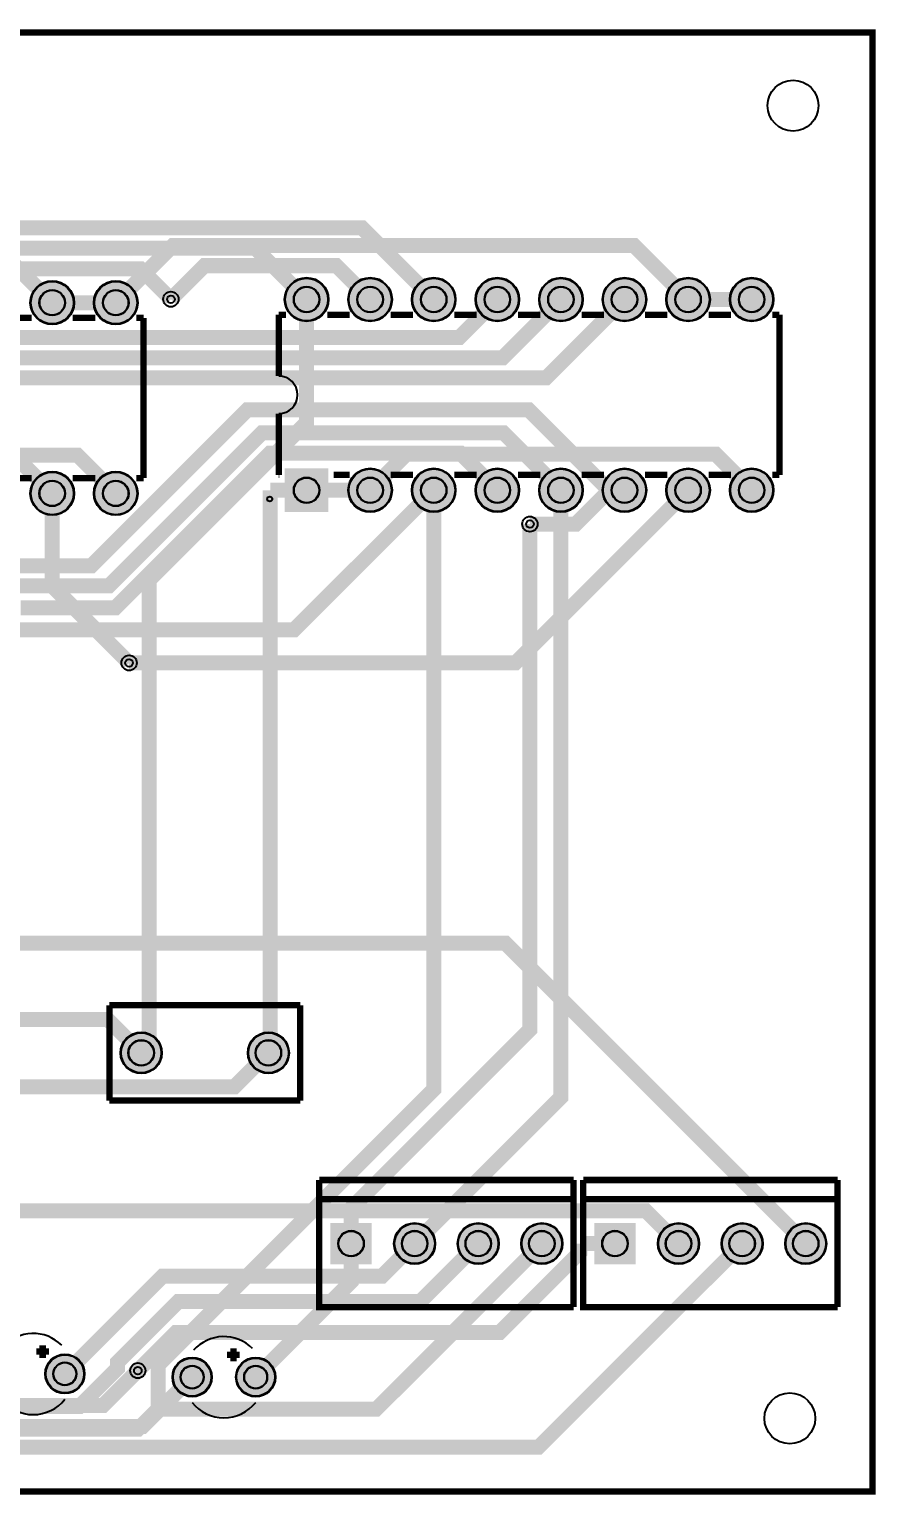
# Model space of a CAD drawing. Header units: millimetres. Extents: x 0.3 to 99.4, y -0.4 to 58.2.
# Drawn here: x 65.6 to 99.4, y -0.4 to 58.2 of the extents above; entities that cross this region are included whole.
import ezdxf

# ---------------------------------------------------------------- set-up
doc = ezdxf.new("R2010")
doc.units = ezdxf.units.MM
for name, color, linetype, true_color in [('BoardOutLine', 7, 'Continuous', 0xff00ff), ('BottomLayer', 7, 'Continuous', 0x0000ff), ('BottomSolderMaskLayer', 7, 'Continuous', 0xaa00ff), ('Hole', 7, 'Continuous', 0x222222), ('Multi-Layer', 7, 'Continuous', 0xc0c0c0), ('TopLayer', 7, 'Continuous', 0xff0000), ('TopSilkLayer', 7, 'Continuous', 0xffcc00), ('TopSolderMaskLayer', 7, 'Continuous', 0x800080)]:
    doc.layers.add(name, color=color, linetype=linetype, true_color=true_color)

msp = doc.modelspace()

# ---------------------------------------------------------------- hatches: boundary and pattern name
at = {"layer": 'BottomSolderMaskLayer'}
for points in [[(65.67260169999989, 47.24349200000006, 1), (67.42339829999989, 47.24349200000006, 1)], [(68.21260170000008, 47.24349200000006, 1), (69.96339830000008, 47.24349200000006, 1)], [(75.83260169999997, 47.37049200000001, 1), (77.58339829999997, 47.37049200000001, 1)], [(78.37260169999993, 47.37049200000001, 1), (80.12339829999993, 47.37049200000001, 1)], [(80.9126016999999, 47.37049200000001, 1), (82.6633982999999, 47.37049200000001, 1)], [(83.45260169999986, 47.37049200000001, 1), (85.20339829999986, 47.37049200000001, 1)], [(85.99260170000005, 47.37049200000001, 1), (87.74339830000005, 47.37049200000001, 1)], [(88.53260170000001, 47.37049200000001, 1), (90.28339830000002, 47.37049200000001, 1)], [(91.07260169999998, 47.37049200000001, 1), (92.82339829999998, 47.37049200000001, 1)], [(93.61260169999994, 47.37049200000001, 1), (95.36339829999994, 47.37049200000001, 1)], [(65.67260169999989, 39.623492000000056, 1), (67.42339829999989, 39.623492000000056, 1)], [(68.21260170000008, 39.623492000000056, 1), (69.96339830000008, 39.623492000000056, 1)], [(75.83261477950634, 38.87500214345357), (75.83261477950634, 40.625798743453515), (77.58341137950663, 40.625798743453515), (77.58341137950663, 38.87500214345357)], [(78.37260169999993, 39.75049200000001, 1), (80.12339829999993, 39.75049200000001, 1)], [(80.9126016999999, 39.75049200000001, 1), (82.6633982999999, 39.75049200000001, 1)], [(83.45260169999986, 39.75049200000001, 1), (85.20339829999986, 39.75049200000001, 1)], [(85.99260170000005, 39.75049200000001, 1), (87.74339830000005, 39.75049200000001, 1)], [(88.53260170000001, 39.75049200000001, 1), (90.28339830000002, 39.75049200000001, 1)], [(91.07260169999998, 39.75049200000001, 1), (92.82339829999998, 39.75049200000001, 1)], [(93.61260169999994, 39.75049200000001, 1), (95.36339829999994, 39.75049200000001, 1)], [(69.27860159999993, 17.272000000000048, 1), (70.92939839999993, 17.272000000000048, 1)], [(74.35860160000009, 17.272000000000048, 1), (76.00939840000008, 17.272000000000048, 1)], [(77.66060159999995, 10.477398400000084), (79.31139840000003, 10.477398400000084), (79.31139840000003, 8.826601600000004), (77.66060159999995, 8.826601600000004)], [(80.20060159999996, 9.652000000000044, 1), (81.85139839999995, 9.652000000000044, 1)], [(82.74060159999992, 9.652000000000044, 1), (84.39139839999991, 9.652000000000044, 1)], [(85.28060159999988, 9.652000000000044, 1), (86.93139839999988, 9.652000000000044, 1)], [(88.20160159999989, 10.477398400000084), (89.85239839999997, 10.477398400000084), (89.85239839999997, 8.826601600000004), (88.20160159999989, 8.826601600000004)], [(90.7416015999999, 9.652000000000044, 1), (92.39239839999989, 9.652000000000044, 1)], [(93.28160160000009, 9.652000000000044, 1), (94.93239840000008, 9.652000000000044, 1)], [(95.82160160000005, 9.652000000000044, 1), (97.47239840000005, 9.652000000000044, 1)], [(66.26859999999992, 4.44500000000005, 1), (67.84339999999993, 4.44500000000005, 1)], [(71.34860000000008, 4.318000000000097, 1), (72.92340000000009, 4.318000000000097, 1)], [(73.88860000000004, 4.318000000000097, 1), (75.46340000000005, 4.318000000000097, 1)]]:
    msp.add_hatch(color=256, dxfattribs=at).paths.add_polyline_path(points)
at = {"layer": 'Multi-Layer'}
for points in [[(65.69800169999989, 47.24349200000006, 1), (67.39799829999988, 47.24349200000006, 1)], [(68.23800170000008, 47.24349200000006, 1), (69.93799830000007, 47.24349200000006, 1)], [(75.85800169999997, 47.37049200000001, 1), (77.55799829999997, 47.37049200000001, 1)], [(78.39800169999994, 47.37049200000001, 1), (80.09799829999993, 47.37049200000001, 1)], [(80.9380016999999, 47.37049200000001, 1), (82.6379982999999, 47.37049200000001, 1)], [(83.47800169999987, 47.37049200000001, 1), (85.17799829999986, 47.37049200000001, 1)], [(86.01800170000006, 47.37049200000001, 1), (87.71799830000005, 47.37049200000001, 1)], [(88.55800170000002, 47.37049200000001, 1), (90.25799830000001, 47.37049200000001, 1)], [(91.09800169999998, 47.37049200000001, 1), (92.79799829999997, 47.37049200000001, 1)], [(93.63800169999995, 47.37049200000001, 1), (95.33799829999994, 47.37049200000001, 1)], [(65.69800169999989, 39.623492000000056, 1), (67.39799829999988, 39.623492000000056, 1)], [(68.23800170000008, 39.623492000000056, 1), (69.93799830000007, 39.623492000000056, 1)], [(75.85801439999989, 38.90040480000005), (75.85801439999989, 40.60040140000001), (77.55801099999996, 40.60040140000001), (77.55801099999996, 38.90040480000005)], [(78.39800169999994, 39.75049200000001, 1), (80.09799829999993, 39.75049200000001, 1)], [(80.9380016999999, 39.75049200000001, 1), (82.6379982999999, 39.75049200000001, 1)], [(83.47800169999987, 39.75049200000001, 1), (85.17799829999986, 39.75049200000001, 1)], [(86.01800170000006, 39.75049200000001, 1), (87.71799830000005, 39.75049200000001, 1)], [(88.55800170000002, 39.75049200000001, 1), (90.25799830000001, 39.75049200000001, 1)], [(91.09800169999998, 39.75049200000001, 1), (92.79799829999997, 39.75049200000001, 1)], [(93.63800169999995, 39.75049200000001, 1), (95.33799829999994, 39.75049200000001, 1)], [(69.30400159999992, 17.272000000000048, 1), (70.90399839999994, 17.272000000000048, 1)], [(74.38400160000008, 17.272000000000048, 1), (75.98399840000009, 17.272000000000048, 1)], [(77.68600159999994, 10.451998400000093), (79.28599839999981, 10.451998400000093), (79.28599839999981, 8.852001599999994), (77.68600159999994, 8.852001599999994)], [(80.22600159999995, 9.652000000000044, 1), (81.82599839999996, 9.652000000000044, 1)], [(82.76600159999991, 9.652000000000044, 1), (84.36599839999992, 9.652000000000044, 1)], [(85.30600159999987, 9.652000000000044, 1), (86.90599839999989, 9.652000000000044, 1)], [(88.22700160000011, 10.451998400000093), (89.82699839999998, 10.451998400000093), (89.82699839999998, 8.852001599999994), (88.22700160000011, 8.852001599999994)], [(90.76700159999989, 9.652000000000044, 1), (92.3669983999999, 9.652000000000044, 1)], [(93.30700160000008, 9.652000000000044, 1), (94.90699840000009, 9.652000000000044, 1)], [(95.84700160000004, 9.652000000000044, 1), (97.44699840000006, 9.652000000000044, 1)], [(66.29399999999993, 4.44500000000005, 1), (67.81799999999993, 4.44500000000005, 1)], [(71.37400000000008, 4.318000000000097, 1), (72.89800000000008, 4.318000000000097, 1)], [(73.91400000000004, 4.318000000000097, 1), (75.43800000000005, 4.318000000000097, 1)]]:
    msp.add_hatch(color=256, dxfattribs=at).paths.add_polyline_path(points)
at = {"layer": 'TopSolderMaskLayer'}
for points in [[(65.67260169999989, 47.24349200000006, 1), (67.42339829999989, 47.24349200000006, 1)], [(68.21260170000008, 47.24349200000006, 1), (69.96339830000008, 47.24349200000006, 1)], [(75.83260169999997, 47.37049200000001, 1), (77.58339829999997, 47.37049200000001, 1)], [(78.37260169999993, 47.37049200000001, 1), (80.12339829999993, 47.37049200000001, 1)], [(80.9126016999999, 47.37049200000001, 1), (82.6633982999999, 47.37049200000001, 1)], [(83.45260169999986, 47.37049200000001, 1), (85.20339829999986, 47.37049200000001, 1)], [(85.99260170000005, 47.37049200000001, 1), (87.74339830000005, 47.37049200000001, 1)], [(88.53260170000001, 47.37049200000001, 1), (90.28339830000002, 47.37049200000001, 1)], [(91.07260169999998, 47.37049200000001, 1), (92.82339829999998, 47.37049200000001, 1)], [(93.61260169999994, 47.37049200000001, 1), (95.36339829999994, 47.37049200000001, 1)], [(65.67260169999989, 39.623492000000056, 1), (67.42339829999989, 39.623492000000056, 1)], [(68.21260170000008, 39.623492000000056, 1), (69.96339830000008, 39.623492000000056, 1)], [(75.83261477950634, 38.87500214345357), (75.83261477950634, 40.625798743453515), (77.58341137950663, 40.625798743453515), (77.58341137950663, 38.87500214345357)], [(78.37260169999993, 39.75049200000001, 1), (80.12339829999993, 39.75049200000001, 1)], [(80.9126016999999, 39.75049200000001, 1), (82.6633982999999, 39.75049200000001, 1)], [(83.45260169999986, 39.75049200000001, 1), (85.20339829999986, 39.75049200000001, 1)], [(85.99260170000005, 39.75049200000001, 1), (87.74339830000005, 39.75049200000001, 1)], [(88.53260170000001, 39.75049200000001, 1), (90.28339830000002, 39.75049200000001, 1)], [(91.07260169999998, 39.75049200000001, 1), (92.82339829999998, 39.75049200000001, 1)], [(93.61260169999994, 39.75049200000001, 1), (95.36339829999994, 39.75049200000001, 1)], [(69.27860159999993, 17.272000000000048, 1), (70.92939839999993, 17.272000000000048, 1)], [(74.35860160000009, 17.272000000000048, 1), (76.00939840000008, 17.272000000000048, 1)], [(77.66060159999995, 10.477398400000084), (79.31139840000003, 10.477398400000084), (79.31139840000003, 8.826601600000004), (77.66060159999995, 8.826601600000004)], [(80.20060159999996, 9.652000000000044, 1), (81.85139839999995, 9.652000000000044, 1)], [(82.74060159999992, 9.652000000000044, 1), (84.39139839999991, 9.652000000000044, 1)], [(85.28060159999988, 9.652000000000044, 1), (86.93139839999988, 9.652000000000044, 1)], [(88.20160159999989, 10.477398400000084), (89.85239839999997, 10.477398400000084), (89.85239839999997, 8.826601600000004), (88.20160159999989, 8.826601600000004)], [(90.7416015999999, 9.652000000000044, 1), (92.39239839999989, 9.652000000000044, 1)], [(93.28160160000009, 9.652000000000044, 1), (94.93239840000008, 9.652000000000044, 1)], [(95.82160160000005, 9.652000000000044, 1), (97.47239840000005, 9.652000000000044, 1)], [(66.26859999999992, 4.44500000000005, 1), (67.84339999999993, 4.44500000000005, 1)], [(71.34860000000008, 4.318000000000097, 1), (72.92340000000009, 4.318000000000097, 1)], [(73.88860000000004, 4.318000000000097, 1), (75.46340000000005, 4.318000000000097, 1)]]:
    msp.add_hatch(color=256, dxfattribs=at).paths.add_polyline_path(points)

# ---------------------------------------------------------------- linework, layer by layer
at = {"layer": 'BoardOutLine', "const_width": 0.254}
msp.add_lwpolyline([(0.3809999999999718, 55.75300000000004), (0.3809999999999718, 58.0390000000001), (99.31399999999996, 58.0390000000001), (99.31399999999996, -0.2539999999999054), (0.3809999999999718, -0.2539999999999054), (0.3809999999999718, 55.73011460000009)], dxfattribs=at)
at = {"layer": 'BottomLayer', "const_width": 0.5999988}
for points in [[(81.7879999999999, 47.37049200000001), (78.92745200000002, 50.23104000000012), (50.214022, 50.23104000000012), (45.94885399999987, 45.96587199999999), (36.07612800000004, 45.96587199999999), (34.670999999999935, 47.371000000000095)], [(76.70799999999997, 47.37049200000001), (74.65034600000001, 49.42814600000008), (53.49265399999979, 49.42814600000008), (51.30799999999988, 47.24349200000006)], [(53.84800000000007, 47.24349200000006), (55.20029599999987, 48.595788000000084), (70.07504400000005, 48.595788000000084), (71.2876399999999, 47.38319200000001)], [(70.10399999999993, 17.272000000000048), (70.42658000000017, 17.594580000000065), (70.42658000000017, 36.17366400000003), (76.70799999999997, 42.455084000000056), (76.70799999999997, 47.37049200000001)], [(69.08800000000008, 39.623492000000056), (67.55561799999998, 41.15587400000004), (55.38038200000017, 41.15587400000004), (53.84800000000007, 39.623492000000056)], [(94.48799999999994, 39.75049200000001), (93.04147, 41.19702200000006), (80.69452999999987, 41.19702200000006), (79.24799999999993, 39.75049200000001)], [(69.61936799999978, 32.85109), (66.54799999999989, 35.92245800000012), (66.54799999999989, 39.623492000000056)], [(70.77608399999997, 3.035808000000088), (70.77608399999997, 4.797044000000028), (81.7879999999999, 15.808959999999956), (81.7879999999999, 39.75049200000001)], [(75.25664399999994, 39.75049200000001), (75.25664399999994, 17.344644000000017), (75.18400000000008, 17.272000000000048)], [(76.70799999999997, 39.75049200000001), (75.25664399999994, 39.75049200000001)], [(86.86800000000005, 39.75049200000001), (86.86800000000005, 15.494000000000028), (81.02599999999995, 9.652000000000044)], [(78.48599999999999, 11.053572000000031), (85.63101999999992, 18.198592000000076), (85.63101999999992, 38.398195999999984)], [(78.48599999999999, 9.652000000000044), (78.48599999999999, 11.053572000000031)], [(70.77608399999997, 3.035808000000088), (79.48980799999993, 3.035808000000088), (86.10599999999988, 9.652000000000044)], [(74.67600000000004, 4.318000000000097), (78.48599999999999, 8.128000000000043), (78.48599999999999, 9.652000000000044)], [(51.81599999999992, 4.44500000000005), (54.02224399999989, 2.2387559999999667), (69.97903199999985, 2.2387559999999667), (70.77608399999997, 3.035808000000088)], [(58.166000000000054, 3.8503860000000714), (58.839353999999844, 3.17703199999994), (68.56933199999992, 3.17703199999994), (69.96887200000003, 4.576572000000056)]]:
    msp.add_lwpolyline(points, dxfattribs=at)
at = {"layer": 'BottomSolderMaskLayer'}
for centre, radius in [((66.54799999999989, 47.24349200000006), 0.8753982999999999), ((69.08800000000008, 47.24349200000006), 0.8753982999999999), ((76.70799999999997, 47.37049200000001), 0.8753982999999999), ((79.24799999999993, 47.37049200000001), 0.8753982999999999), ((81.7879999999999, 47.37049200000001), 0.8753982999999999), ((84.32799999999986, 47.37049200000001), 0.8753982999999999), ((86.86800000000005, 47.37049200000001), 0.8753982999999999), ((89.40800000000002, 47.37049200000001), 0.8753982999999999), ((91.94799999999998, 47.37049200000001), 0.8753982999999999), ((94.48799999999994, 47.37049200000001), 0.8753982999999999), ((66.54799999999989, 47.24356820000014), 0.5149401764705882), ((69.08800000000008, 47.24356820000014), 0.5149401764705882), ((76.70799999999997, 47.37056820000009), 0.5149401764705882), ((79.24799999999993, 47.37056820000009), 0.5149401764705882), ((81.7879999999999, 47.37056820000009), 0.5149401764705882), ((84.32799999999986, 47.37056820000009), 0.5149401764705882), ((86.86800000000005, 47.37056820000009), 0.5149401764705882), ((89.40800000000002, 47.37056820000009), 0.5149401764705882), ((91.94799999999998, 47.37056820000009), 0.5149401764705882), ((94.48799999999994, 47.37056820000009), 0.5149401764705882), ((66.54799999999989, 39.623492000000056), 0.8753982999999999), ((69.08800000000008, 39.623492000000056), 0.8753982999999999), ((79.24799999999993, 39.75049200000001), 0.8753982999999999), ((81.7879999999999, 39.75049200000001), 0.8753982999999999), ((84.32799999999986, 39.75049200000001), 0.8753982999999999), ((86.86800000000005, 39.75049200000001), 0.8753982999999999), ((89.40800000000002, 39.75049200000001), 0.8753982999999999), ((91.94799999999998, 39.75049200000001), 0.8753982999999999), ((94.48799999999994, 39.75049200000001), 0.8753982999999999), ((66.54799999999989, 39.623415799999975), 0.5149401764705882), ((69.08800000000008, 39.623415799999975), 0.5149401764705882), ((76.70799999999997, 39.75041580000004), 0.5149401764705882), ((79.24799999999993, 39.75041580000004), 0.5149401764705882), ((81.7879999999999, 39.75041580000004), 0.5149401764705882), ((84.32799999999986, 39.75041580000004), 0.5149401764705882), ((86.86800000000005, 39.75041580000004), 0.5149401764705882), ((89.40800000000002, 39.75041580000004), 0.5149401764705882), ((91.94799999999998, 39.75041580000004), 0.5149401764705882), ((94.48799999999994, 39.75041580000004), 0.5149401764705882), ((70.10399999999993, 17.272000000000048), 0.8253983999999999), ((70.10399999999993, 17.272000000000048), 0.5158739999999999), ((75.18400000000008, 17.272000000000048), 0.8253983999999999), ((75.18400000000008, 17.272000000000048), 0.5158739999999999), ((78.48599999999999, 9.652000000000044), 0.5158739999999999), ((81.02599999999995, 9.652000000000044), 0.8253983999999999), ((81.02599999999995, 9.652000000000044), 0.5158739999999999), ((83.56599999999992, 9.652000000000044), 0.8253983999999999), ((83.56599999999992, 9.652000000000044), 0.5158739999999999), ((86.10599999999988, 9.652000000000044), 0.8253983999999999), ((86.10599999999988, 9.652000000000044), 0.5158739999999999), ((89.02699999999993, 9.652000000000044), 0.5158739999999999), ((91.5669999999999, 9.652000000000044), 0.8253983999999999), ((91.5669999999999, 9.652000000000044), 0.5158739999999999), ((94.10700000000008, 9.652000000000044), 0.8253983999999999), ((94.10700000000008, 9.652000000000044), 0.5158739999999999), ((96.64700000000005, 9.652000000000044), 0.8253983999999999), ((96.64700000000005, 9.652000000000044), 0.5158739999999999), ((67.05599999999993, 4.44500000000005), 0.7873999999999999), ((67.05599999999993, 4.44500000000005), 0.4650121933333333), ((72.13600000000008, 4.318000000000097), 0.7873999999999999), ((72.13600000000008, 4.318000000000097), 0.4650121933333333), ((74.67600000000004, 4.318000000000097), 0.7873999999999999), ((74.67600000000004, 4.318000000000097), 0.4650121933333333)]:
    msp.add_circle(centre, radius, dxfattribs=at)
at = {"layer": 'Hole'}
for centre in [(71.2876399999999, 47.38319200000001), (85.63101999999992, 38.398195999999984), (69.61936799999978, 32.85109), (69.96887200000003, 4.576572000000056)]:
    msp.add_circle(centre, 0.15250160000000001, dxfattribs=at)
at = {"layer": 'Multi-Layer'}
for centre, radius in [((96.13900000000001, 55.11800000000005), 1.016), ((66.54799999999989, 47.24349200000006), 0.8499983), ((69.08800000000008, 47.24349200000006), 0.8499983), ((76.70799999999997, 47.37049200000001), 0.8499983), ((79.24799999999993, 47.37049200000001), 0.8499983), ((81.7879999999999, 47.37049200000001), 0.8499983), ((84.32799999999986, 47.37049200000001), 0.8499983), ((86.86800000000005, 47.37049200000001), 0.8499983), ((89.40800000000002, 47.37049200000001), 0.8499983), ((91.94799999999998, 47.37049200000001), 0.8499983), ((94.48799999999994, 47.37049200000001), 0.8499983), ((66.54799999999989, 47.24356820000014), 0.49999899999999997), ((69.08800000000008, 47.24356820000014), 0.49999899999999997), ((71.2876399999999, 47.38319200000001), 0.30500320000000003), ((76.70799999999997, 47.37056820000009), 0.49999899999999997), ((79.24799999999993, 47.37056820000009), 0.49999899999999997), ((81.7879999999999, 47.37056820000009), 0.49999899999999997), ((84.32799999999986, 47.37056820000009), 0.49999899999999997), ((86.86800000000005, 47.37056820000009), 0.49999899999999997), ((89.40800000000002, 47.37056820000009), 0.49999899999999997), ((91.94799999999998, 47.37056820000009), 0.49999899999999997), ((94.48799999999994, 47.37056820000009), 0.49999899999999997), ((66.54799999999989, 39.623492000000056), 0.8499983), ((69.08800000000008, 39.623492000000056), 0.8499983), ((79.24799999999993, 39.75049200000001), 0.8499983), ((81.7879999999999, 39.75049200000001), 0.8499983), ((84.32799999999986, 39.75049200000001), 0.8499983), ((86.86800000000005, 39.75049200000001), 0.8499983), ((89.40800000000002, 39.75049200000001), 0.8499983), ((91.94799999999998, 39.75049200000001), 0.8499983), ((94.48799999999994, 39.75049200000001), 0.8499983), ((66.54799999999989, 39.623415799999975), 0.49999899999999997), ((69.08800000000008, 39.623415799999975), 0.49999899999999997), ((76.70799999999997, 39.75041580000004), 0.49999899999999997), ((79.24799999999993, 39.75041580000004), 0.49999899999999997), ((81.7879999999999, 39.75041580000004), 0.49999899999999997), ((84.32799999999986, 39.75041580000004), 0.49999899999999997), ((86.86800000000005, 39.75041580000004), 0.49999899999999997), ((89.40800000000002, 39.75041580000004), 0.49999899999999997), ((91.94799999999998, 39.75041580000004), 0.49999899999999997), ((94.48799999999994, 39.75041580000004), 0.49999899999999997), ((85.63101999999992, 38.398195999999984), 0.30500320000000003), ((69.61936799999978, 32.85109), 0.30500320000000003), ((70.10399999999993, 17.272000000000048), 0.7999984), ((70.10399999999993, 17.272000000000048), 0.49999899999999997), ((75.18400000000008, 17.272000000000048), 0.7999984), ((75.18400000000008, 17.272000000000048), 0.49999899999999997), ((78.48599999999999, 9.652000000000044), 0.49999899999999997), ((81.02599999999995, 9.652000000000044), 0.7999984), ((81.02599999999995, 9.652000000000044), 0.49999899999999997), ((83.56599999999992, 9.652000000000044), 0.7999984), ((83.56599999999992, 9.652000000000044), 0.49999899999999997), ((86.10599999999988, 9.652000000000044), 0.7999984), ((86.10599999999988, 9.652000000000044), 0.49999899999999997), ((89.02699999999993, 9.652000000000044), 0.49999899999999997), ((91.5669999999999, 9.652000000000044), 0.7999984), ((91.5669999999999, 9.652000000000044), 0.49999899999999997), ((94.10700000000008, 9.652000000000044), 0.7999984), ((94.10700000000008, 9.652000000000044), 0.49999899999999997), ((96.64700000000005, 9.652000000000044), 0.7999984), ((96.64700000000005, 9.652000000000044), 0.49999899999999997), ((67.05599999999993, 4.44500000000005), 0.762), ((67.05599999999993, 4.44500000000005), 0.4500118), ((69.96887200000003, 4.576572000000056), 0.30500320000000003), ((72.13600000000008, 4.318000000000097), 0.762), ((72.13600000000008, 4.318000000000097), 0.4500118), ((74.67600000000004, 4.318000000000097), 0.762), ((74.67600000000004, 4.318000000000097), 0.4500118), ((96.01200000000006, 2.66700000000003), 1.016)]:
    msp.add_circle(centre, radius, dxfattribs=at)
at = {"layer": 'TopLayer', "const_width": 0.5999988}
for points in [[(6.350000000000023, 45.593000000000075), (13.685773999999924, 52.928773999999976), (60.86271799999997, 52.928773999999976), (66.54799999999989, 47.24349200000006)], [(37.2109999999999, 47.371000000000095), (39.5447519999999, 49.7047520000001), (43.732196000000044, 49.7047520000001), (49.19522799999993, 44.24171999999999), (61.94831399999987, 44.24171999999999), (63.55410199999994, 45.84750800000006), (82.80501599999991, 45.84750800000006), (84.32799999999986, 47.37049200000001)], [(91.94799999999998, 47.37049200000001), (89.79281000000003, 49.525682000000074), (71.37018999999998, 49.525682000000074), (69.08800000000008, 47.24349200000006)], [(39.75099999999986, 47.371000000000095), (41.28185799999994, 48.90185800000006), (43.39996400000007, 48.90185800000006), (48.86299599999995, 43.43882599999995), (62.280545999999845, 43.43882599999995), (63.88633399999992, 45.044614000000024), (84.54212199999995, 45.044614000000024), (86.86800000000005, 47.37049200000001)], [(71.2876399999999, 47.38319200000001), (72.62723599999993, 48.72278800000004), (77.89570400000014, 48.72278800000004), (79.24799999999993, 47.37049200000001)], [(6.350000000000023, 48.13300000000004), (5.038089999999897, 46.82109000000003), (5.038089999999897, 39.83202600000004), (5.7411619999999175, 39.12895400000002), (15.44345399999986, 39.12895400000002), (19.985735999999974, 43.671236000000135), (46.36033399999985, 43.671236000000135), (48.198532, 41.8330380000001), (64.33845400000007, 41.8330380000001), (66.54799999999989, 39.623492000000056)], [(42.291000000000054, 47.371000000000095), (43.79569600000002, 47.371000000000095), (48.53076399999998, 42.63593200000014), (62.61277799999982, 42.63593200000014), (64.2185659999999, 44.24171999999999), (86.27922799999999, 44.24171999999999), (89.40800000000002, 47.37049200000001)], [(66.54799999999989, 47.24349200000006), (69.08800000000008, 47.24349200000006)], [(91.94799999999998, 47.37049200000001), (94.48799999999994, 47.37049200000001)], [(88.79941599999995, 39.73982400000011), (85.57259999999985, 42.966639999999984), (74.34910200000002, 42.966639999999984), (68.11670400000014, 36.73424200000011), (64.69913399999984, 36.73424200000011), (64.5439399999999, 36.57904800000006), (42.92295200000001, 36.57904800000006), (39.75099999999986, 39.75100000000009)], [(86.86800000000005, 39.75049200000001), (84.57336399999997, 42.04512800000009), (74.92923800000005, 42.04512800000009), (68.81545799999992, 35.93134800000007), (65.03136600000005, 35.93134800000007), (64.87617199999988, 35.77615400000002), (41.18584599999997, 35.77615400000002), (37.2109999999999, 39.75100000000009)], [(65.28993799999978, 35.04869800000006), (69.06844199999989, 35.04869800000006), (75.24546799999996, 41.225724000000014), (82.85276800000008, 41.225724000000014), (84.32799999999986, 39.75049200000001)], [(81.7879999999999, 39.75049200000001), (76.20787400000006, 34.17036600000006), (37.71163399999989, 34.17036600000006), (32.13099999999997, 39.75100000000009)], [(91.94799999999998, 39.75049200000001), (85.0485980000002, 32.85109), (69.61936799999978, 32.85109)], [(79.24799999999993, 39.75049200000001), (76.70799999999997, 39.75049200000001)], [(88.79941599999995, 39.73982400000011), (87.45778800000005, 38.398195999999984), (85.63101999999992, 38.398195999999984)], [(89.40800000000002, 39.75049200000001), (88.81008399999985, 39.75049200000001), (88.79941599999995, 39.73982400000011)], [(61.789563999999814, 21.6547700000001), (84.64423, 21.6547700000001), (96.64700000000005, 9.652000000000044)], [(70.10399999999993, 17.272000000000048), (68.773548, 18.60245199999997), (58.226451999999995, 18.60245199999997), (56.89600000000007, 17.272000000000048)], [(18.141950000000065, 17.526000000000067), (33.32175199999995, 2.346198000000072), (70.16419800000006, 2.346198000000072), (72.13600000000008, 4.318000000000097)], [(75.18400000000008, 17.272000000000048), (73.83221199999991, 15.920211999999992), (61.976, 15.920211999999992)], [(91.5669999999999, 9.652000000000044), (90.26448800000014, 10.954512000000136), (39.43654799999979, 10.954512000000136)], [(28.956000000000017, 4.44500000000005), (31.878524000000084, 1.522476000000097), (85.97747599999991, 1.522476000000097), (94.10700000000008, 9.652000000000044)], [(83.56599999999992, 9.652000000000044), (81.25688599999978, 7.342886000000021), (71.59396400000003, 7.342886000000021), (69.16165999999987, 4.91058200000009), (69.16165999999987, 4.6751239999999825), (67.63562800000011, 3.1490920000001097), (60.73190799999986, 3.1490920000001097), (59.436000000000035, 4.44500000000005)], [(67.05599999999993, 4.44500000000005), (70.96048800000005, 8.349487999999951), (79.72348799999997, 8.349487999999951), (81.02599999999995, 9.652000000000044)], [(69.96887200000003, 4.576572000000056), (71.49769800000001, 6.1053980000000365), (84.42909199999997, 6.1053980000000365), (87.62542799999994, 9.301734000000124), (87.62542799999994, 9.652000000000044)], [(89.02699999999993, 9.652000000000044), (87.62542799999994, 9.652000000000044)]]:
    msp.add_lwpolyline(points, dxfattribs=at)
at = {"layer": 'TopSilkLayer', "const_width": 0.254}
for points in [[(75.59799459999988, 46.76048560000004), (75.88486219999993, 46.76048560000004)], [(75.59799459999988, 46.76048560000004), (75.59799459999988, 44.310503200000085)], [(77.53113780000001, 46.76048560000004), (78.4248621999999, 46.76048560000004)], [(80.07113779999997, 46.76048560000004), (80.96486219999986, 46.76048560000004)], [(82.61113779999994, 46.76048560000004), (83.50486219999982, 46.76048560000004)], [(85.15113780000013, 46.76048560000004), (86.04486220000001, 46.76048560000004)], [(87.69113780000009, 46.76048560000004), (88.58486219999998, 46.76048560000004)], [(90.23113780000006, 46.76048560000004), (91.12486219999994, 46.76048560000004)], [(92.77113780000002, 46.76048560000004), (93.6648621999999, 46.76048560000004)], [(95.31113779999998, 46.76048560000004), (95.59800540000003, 46.76048560000004)], [(95.59800540000003, 46.76048560000004), (95.59800540000003, 40.3604984000001)], [(64.83113779999996, 46.63348559999997), (65.72486219999985, 46.63348559999997)], [(67.37113780000016, 46.63348559999997), (68.26486219999981, 46.63348559999997)], [(69.91113780000012, 46.63348559999997), (70.19800539999994, 46.63348559999997)], [(70.19800539999994, 46.63348559999997), (70.19800539999994, 40.233498400000144)], [(75.59799459999988, 40.36052380000001), (75.59799459999988, 42.81048080000005)], [(75.59799459999988, 40.36052380000001), (75.62687440000002, 40.36052380000001)], [(77.78915100000006, 40.36052380000001), (78.42488760000003, 40.36052380000001)], [(80.07111240000006, 40.36052380000001), (80.9648876, 40.36052380000001)], [(82.61111240000002, 40.36052380000001), (83.50488759999996, 40.36052380000001)], [(85.15111239999999, 40.36052380000001), (86.04488759999992, 40.36052380000001)], [(87.69111239999995, 40.36052380000001), (88.58488759999989, 40.36052380000001)], [(90.23111239999992, 40.36052380000001), (91.12488759999985, 40.36052380000001)], [(92.7711124000001, 40.36052380000001), (93.66488760000004, 40.36052380000001)], [(95.31111240000007, 40.36052380000001), (95.59800540000003, 40.36052380000001)], [(64.83111240000005, 40.23352380000006), (65.72488759999999, 40.23352380000006)], [(67.37111240000002, 40.23352380000006), (68.26488759999995, 40.23352380000006)], [(69.91111239999998, 40.23352380000006), (70.19800539999994, 40.23352380000006)], [(68.83399999999995, 19.17700000000002), (76.45400000000006, 19.17700000000002)], [(68.83399999999995, 15.367000000000075), (68.83399999999995, 19.17700000000002)], [(76.45400000000006, 19.17700000000002), (76.45400000000006, 15.367000000000075)], [(76.45400000000006, 15.367000000000075), (68.83399999999995, 15.367000000000075)], [(77.21600000000001, 12.192000000000007), (87.37599999999986, 12.192000000000007)], [(77.21600000000001, 12.192000000000007), (77.21600000000001, 7.11200000000008), (87.37599999999986, 7.11200000000008)], [(87.37599999999986, 12.192000000000007), (87.37599999999986, 7.11200000000008)], [(87.75699999999995, 12.192000000000007), (97.91700000000003, 12.192000000000007)], [(87.75699999999995, 12.192000000000007), (87.75699999999995, 7.11200000000008), (97.91700000000003, 7.11200000000008)], [(97.91700000000003, 12.192000000000007), (97.91700000000003, 7.11200000000008)], [(77.21600000000001, 11.430000000000064), (87.37599999999986, 11.430000000000064)], [(87.75699999999995, 11.430000000000064), (97.91700000000003, 11.430000000000064)], [(65.9129999999999, 5.33400000000006), (66.42099999999994, 5.33400000000006)], [(66.16700000000003, 5.588000000000079), (66.16700000000003, 5.080000000000041)], [(73.53300000000002, 5.206999999999994), (74.04100000000005, 5.206999999999994)], [(73.78699999999992, 5.461000000000013), (73.78699999999992, 4.953000000000088)]]:
    msp.add_lwpolyline(points, dxfattribs=at)
at = {"layer": 'TopSilkLayer'}
msp.add_circle((75.23810199999991, 39.400480000000016), 0.10007600000000001, dxfattribs=at)
for centre, radius, start, end in [((75.59800728222433, 43.56110159999969), 0.7494016001075985, 270, 90), ((65.785996518866, 4.444989482965525), 1.616456, 45.00017634511521, 138.36610006878104), ((73.40599651886589, 4.317989482965572), 1.616456, 45.00017634511521, 138.36610006878104), ((65.78599999999994, 4.4449901450698235), 1.6263874, 218.65953715362406, 321.34046284637594), ((73.40600000000006, 4.317990145069757), 1.6263874, 218.65953715362406, 321.34046284637594)]:
    msp.add_arc(centre, radius, start, end, dxfattribs=at)
at = {"layer": 'TopSolderMaskLayer'}
for centre, radius in [((66.54799999999989, 47.24349200000006), 0.8753982999999999), ((69.08800000000008, 47.24349200000006), 0.8753982999999999), ((76.70799999999997, 47.37049200000001), 0.8753982999999999), ((79.24799999999993, 47.37049200000001), 0.8753982999999999), ((81.7879999999999, 47.37049200000001), 0.8753982999999999), ((84.32799999999986, 47.37049200000001), 0.8753982999999999), ((86.86800000000005, 47.37049200000001), 0.8753982999999999), ((89.40800000000002, 47.37049200000001), 0.8753982999999999), ((91.94799999999998, 47.37049200000001), 0.8753982999999999), ((94.48799999999994, 47.37049200000001), 0.8753982999999999), ((66.54799999999989, 47.24356820000014), 0.5149401764705882), ((69.08800000000008, 47.24356820000014), 0.5149401764705882), ((76.70799999999997, 47.37056820000009), 0.5149401764705882), ((79.24799999999993, 47.37056820000009), 0.5149401764705882), ((81.7879999999999, 47.37056820000009), 0.5149401764705882), ((84.32799999999986, 47.37056820000009), 0.5149401764705882), ((86.86800000000005, 47.37056820000009), 0.5149401764705882), ((89.40800000000002, 47.37056820000009), 0.5149401764705882), ((91.94799999999998, 47.37056820000009), 0.5149401764705882), ((94.48799999999994, 47.37056820000009), 0.5149401764705882), ((66.54799999999989, 39.623492000000056), 0.8753982999999999), ((69.08800000000008, 39.623492000000056), 0.8753982999999999), ((79.24799999999993, 39.75049200000001), 0.8753982999999999), ((81.7879999999999, 39.75049200000001), 0.8753982999999999), ((84.32799999999986, 39.75049200000001), 0.8753982999999999), ((86.86800000000005, 39.75049200000001), 0.8753982999999999), ((89.40800000000002, 39.75049200000001), 0.8753982999999999), ((91.94799999999998, 39.75049200000001), 0.8753982999999999), ((94.48799999999994, 39.75049200000001), 0.8753982999999999), ((66.54799999999989, 39.623415799999975), 0.5149401764705882), ((69.08800000000008, 39.623415799999975), 0.5149401764705882), ((76.70799999999997, 39.75041580000004), 0.5149401764705882), ((79.24799999999993, 39.75041580000004), 0.5149401764705882), ((81.7879999999999, 39.75041580000004), 0.5149401764705882), ((84.32799999999986, 39.75041580000004), 0.5149401764705882), ((86.86800000000005, 39.75041580000004), 0.5149401764705882), ((89.40800000000002, 39.75041580000004), 0.5149401764705882), ((91.94799999999998, 39.75041580000004), 0.5149401764705882), ((94.48799999999994, 39.75041580000004), 0.5149401764705882), ((70.10399999999993, 17.272000000000048), 0.8253983999999999), ((70.10399999999993, 17.272000000000048), 0.5158739999999999), ((75.18400000000008, 17.272000000000048), 0.8253983999999999), ((75.18400000000008, 17.272000000000048), 0.5158739999999999), ((78.48599999999999, 9.652000000000044), 0.5158739999999999), ((81.02599999999995, 9.652000000000044), 0.8253983999999999), ((81.02599999999995, 9.652000000000044), 0.5158739999999999), ((83.56599999999992, 9.652000000000044), 0.8253983999999999), ((83.56599999999992, 9.652000000000044), 0.5158739999999999), ((86.10599999999988, 9.652000000000044), 0.8253983999999999), ((86.10599999999988, 9.652000000000044), 0.5158739999999999), ((89.02699999999993, 9.652000000000044), 0.5158739999999999), ((91.5669999999999, 9.652000000000044), 0.8253983999999999), ((91.5669999999999, 9.652000000000044), 0.5158739999999999), ((94.10700000000008, 9.652000000000044), 0.8253983999999999), ((94.10700000000008, 9.652000000000044), 0.5158739999999999), ((96.64700000000005, 9.652000000000044), 0.8253983999999999), ((96.64700000000005, 9.652000000000044), 0.5158739999999999), ((67.05599999999993, 4.44500000000005), 0.7873999999999999), ((67.05599999999993, 4.44500000000005), 0.4650121933333333), ((72.13600000000008, 4.318000000000097), 0.7873999999999999), ((72.13600000000008, 4.318000000000097), 0.4650121933333333), ((74.67600000000004, 4.318000000000097), 0.7873999999999999), ((74.67600000000004, 4.318000000000097), 0.4650121933333333)]:
    msp.add_circle(centre, radius, dxfattribs=at)

doc.saveas('drawing.dxf')
